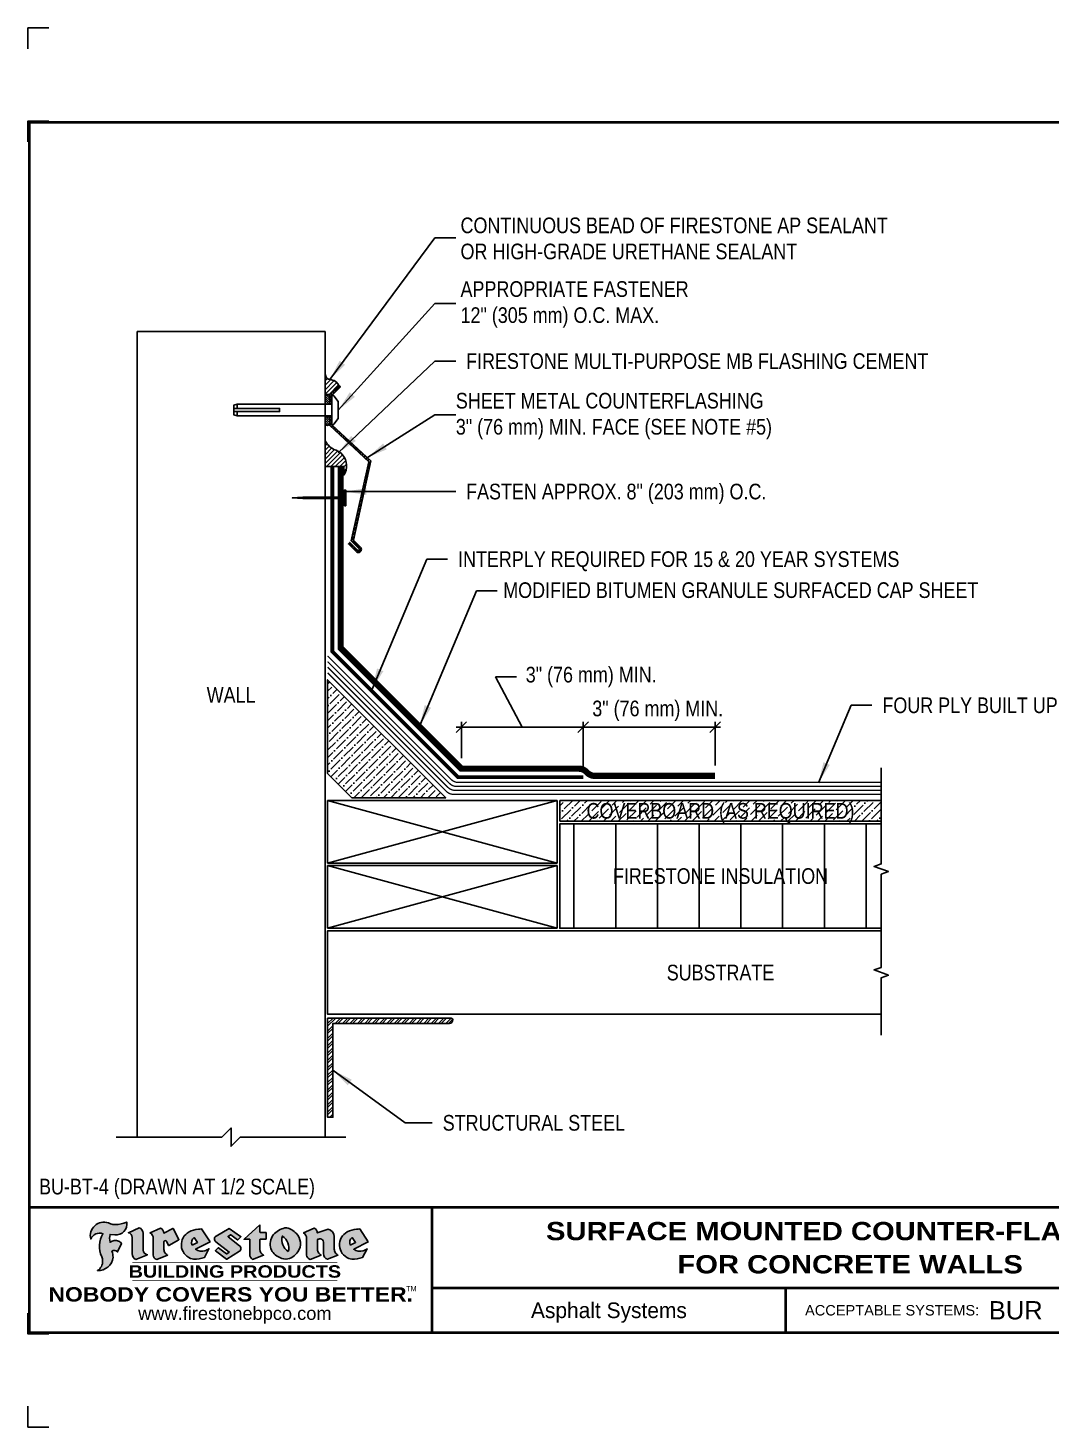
# Model space of a CAD drawing. Header units: inches. Extents: x -697.7 to -677.6, y -77.9 to -61.2.
# Drawn here: x -697.65 to -685.4, y -77.95 to -61.19 of the extents above; entities that cross this region are included whole.
import ezdxf
from ezdxf.enums import TextEntityAlignment as Align

# ---------------------------------------------------------------- set-up
doc = ezdxf.new("R2010")
doc.units = ezdxf.units.IN
doc.header["$MEASUREMENT"] = 0
doc.layers.get('0').update_dxf_attribs({"linetype": 'CONTINUOUS'})
doc.layers.get('DEFPOINTS').update_dxf_attribs({"linetype": 'CONTINUOUS'})
for name, color, linetype in [('FSBP-ACCESSORY-FIRESTONE', 7, 'CONTINUOUS'), ('FSBP-ACCESSORY-OTHER', 7, 'CONTINUOUS'), ('FSBP-ANNO-LABEL', 7, 'CONTINUOUS'), ('FSBP-COVERBOARD_CANT', 46, 'CONTINUOUS'), ('FSBP-INSULATION', 7, 'CONTINUOUS'), ('FSBP-MEMBRANE', 7, 'CONTINUOUS'), ('FSBP-SEALANTS', 1, 'CONTINUOUS'), ('FSBP-SUBSTRATE-GENERIC', 9, 'CONTINUOUS'), ('FSBP-TTLB', 7, 'CONTINUOUS'), ('FSBP-TTLB-BORDER', 7, 'CONTINUOUS'), ('FSBP-TTLB-TEXT', 7, 'CONTINUOUS'), ('FSBP-WALL-CURB', 9, 'CONTINUOUS'), ('FSBP-WOOD', 7, 'CONTINUOUS')]:
    doc.layers.add(name, color=color, linetype=linetype)
doc.styles.add('ARIAL', font='arial.ttf')
doc.styles.add('ARIAL_BOLD', font='')
doc.styles.add('ARIAL_NAR', font='ARIALN.TTF')
doc.styles.add('BANKGOTHIC', font='bgothm.ttf')
doc.styles.get('ARIAL_BOLD').set_extended_font_data('Arial Black')
doc.dimstyles.new('FSBP-DIM', dxfattribs={"dimtxt": 0.1875, "dimasz": 0.125, "dimexe": 0.0625, "dimexo": 0.125, "dimgap": 0.125, "dimtad": 0, "dimdec": 0, "dimzin": 1, "dimdsep": 46, "dimlunit": 4, "dimtxsty": 'ARIAL_NAR', "dimblk": 'OBLIQUE', "dimcen": 0.09375, "dimdle": 0.0625, "dimclrd": 256, "dimclre": 256, "dimclrt": 256, "dimadec": 0, "dimazin": 0, "dimtfac": 1, "dimtdec": 0, "dimtmove": 1, "dimatfit": 3, "dimfxl": 0, "dimtolj": 1, "dimtzin": 0, "dimlwd": -1, "dimlwe": -1, "dimarcsym": 0})
doc.dimstyles.new('FSBP-LEADER', dxfattribs={"dimtxt": 0.1875, "dimasz": 0.25, "dimexe": 0.0625, "dimexo": 0.125, "dimgap": 0.125, "dimtad": 0, "dimtih": 1, "dimtoh": 1, "dimdec": 4, "dimzin": 0, "dimdsep": 46, "dimlunit": 4, "dimtxsty": 'ARIAL_NAR', "dimcen": 0.09375, "dimclrd": 256, "dimclre": 256, "dimclrt": 256, "dimadec": 0, "dimazin": 0, "dimtfac": 1, "dimtdec": 4, "dimtofl": 0, "dimtmove": 0, "dimatfit": 3, "dimfxl": 0, "dimtolj": 1, "dimtzin": 0, "dimlwd": -1, "dimlwe": -1, "dimarcsym": 0})
pattern_1 = [(45, (-726.5178603907489, 26.92710630815978), (0.03314563036811942, 0.1215339780164378), [0.15625, -0.03125, 0, -0.03125])]

# ---------------------------------------------------------------- blocks, each defined once
blk = doc.blocks.new('FSBP_MASONRY_FASTENER_01')
at = {"layer": 'FSBP-ACCESSORY-FIRESTONE', "linetype": 'Continuous', "ltscale": 1.75}
blk.add_lwpolyline([(0, 0.28125), (0, -0.28125), (0.01562499999994316, -0.28125, 0.2360679774997382), (0.04062499999997726, -0.2687500000000682), (0.1187499999999773, -0.1645833333333258, 0.1622776601684073), (0.125, -0.1458333333333712), (0.125, 0.1458333333333712, 0.162277660168398), (0.1187499999999773, 0.1645833333333258), (0.04062499999997726, 0.2687500000000682, 0.2360679774997484), (0.015625, 0.28125)], format="xyb", close=True, dxfattribs=at)
for points in [[(-1.812500000000057, -0.03125), (-1.812500000000057, -0.109375), (-1.875000000000057, -0.09375), (-1.875000000000057, 0.09375), (-1.812500000000057, 0.109375), (-1.8125, 0.03125)], [(-1.875000000000057, 0.03125), (-1.000000000000057, 0.03125), (-1.000000000000057, -0.03125), (-1.875000000000057, -0.03125)], [(-5.684341886080801e-14, 0.109375), (-1.812500000000057, 0.109375)], [(-1.812500000000057, -0.109375), (0, -0.109375)]]:
    blk.add_lwpolyline(points, dxfattribs=at)
blk = doc.blocks.new('_OBLIQUE')
at = {"color": 0, "linetype": 'ByBlock'}
blk.add_line((-0.5, -0.5), (0.5, 0.5), dxfattribs=at)
blk = doc.blocks.new('*D9')
at = {"layer": 'DEFPOINTS', "color": 0, "transparency": 16777216}
for p in [(-692.4601705429192, -69.56396577725812), (-692.4601705429192, -70.06192293262498), (-691.001850782633, -70.16254793262496)]:
    blk.add_point(p, dxfattribs=at)
at = {"layer": 'FSBP-ANNO-LABEL', "transparency": 16777216}
for p, q in [((-691.731010662776, -69.56396577725812), (-692.051435464844, -68.96328272502615)), ((-692.051435464844, -68.96328272502615), (-691.801435464844, -68.96328272502615)), ((-692.4601705429192, -69.93692293262498), (-692.4601705429192, -69.50146577725812)), ((-691.001850782633, -70.03754793262496), (-691.001850782633, -69.50146577725812)), ((-690.939350782633, -69.56396577725812), (-692.5226705429192, -69.56396577725812))]:
    blk.add_line(p, q, dxfattribs=at)
at = {"layer": 'FSBP-ANNO-LABEL', "transparency": 16777216, "xscale": 0.125, "yscale": 0.125, "zscale": 0.125, "rotation": 180}
blk.add_blockref('_OBLIQUE', (-692.4601705429192, -69.56396577725812), dxfattribs=at)
at = {"layer": 'FSBP-ANNO-LABEL', "transparency": 16777216, "xscale": 0.125, "yscale": 0.125, "zscale": 0.125}
blk.add_blockref('_OBLIQUE', (-691.001850782633, -69.56396577725812), dxfattribs=at)
at = {"layer": 'FSBP-ANNO-LABEL', "transparency": 16777216, "insert": (-690.9059076681182, -68.96328272502615), "char_height": 0.1875, "attachment_point": 5, "style": 'ARIAL_NAR'}
blk.add_mtext('\\A1;3" (76 mm) MIN.', dxfattribs=at)
blk = doc.blocks.new('*D10')
at = {"layer": 'DEFPOINTS', "color": 0, "transparency": 16777216}
for p in [(-691.001850782633, -69.5639657772581), (-691.001850782633, -70.16254793262496), (-689.4211521895043, -70.14754793262492)]:
    blk.add_point(p, dxfattribs=at)
at = {"layer": 'FSBP-ANNO-LABEL', "transparency": 16777216}
for p, q in [((-691.001850782633, -70.03754793262496), (-691.001850782633, -69.5014657772581)), ((-689.4211521895043, -70.02254793262492), (-689.4211521895043, -69.5014657772581)), ((-689.3586521895043, -69.5639657772581), (-691.064350782633, -69.5639657772581))]:
    blk.add_line(p, q, dxfattribs=at)
at = {"layer": 'FSBP-ANNO-LABEL', "transparency": 16777216, "xscale": 0.125, "yscale": 0.125, "zscale": 0.125, "rotation": 180}
blk.add_blockref('_OBLIQUE', (-691.001850782633, -69.5639657772581), dxfattribs=at)
at = {"layer": 'FSBP-ANNO-LABEL', "transparency": 16777216, "xscale": 0.125, "yscale": 0.125, "zscale": 0.125}
blk.add_blockref('_OBLIQUE', (-689.4211521895043, -69.5639657772581), dxfattribs=at)
at = {"layer": 'FSBP-ANNO-LABEL', "transparency": 16777216, "insert": (-690.1088395575571, -69.36861730174132), "char_height": 0.1875, "attachment_point": 5, "style": 'ARIAL_NAR'}
blk.add_mtext('\\A1;3" (76 mm) MIN.', dxfattribs=at)
blk = doc.blocks.new('TTLB-ASPHALT_2')
at = {"layer": 'FSBP-TTLB-TEXT'}
h = blk.add_hatch(color=1, dxfattribs=at)
edge = h.paths.add_edge_path()
edge.add_arc((1.037309769669577, -0.1982514792917414), 0.1319107607348592, 264.0410451462083, 370.3106169565163)
edge.add_arc((1.027551646585692, 0.1214293576525733), 0.3273056962876313, 270.05058356628564, 295.2345939718749, ccw=False)
edge.add_arc((1.022801957313334, -0.06680179986896917), 0.1391656561713473, 249.3281275763708, 272.07491241499105, ccw=False)
edge.add_line((0.9736743133014443, -0.1970076156048322), (0.9474927838574558, -0.1852745150568467))
edge.add_arc((0.8939498971398336, -0.3394262635682139), 0.1631857907024014, 70.84590087378947, 194.3325259843294)
edge.add_arc((0.8444260109029358, -0.4259936440910934), 0.1179914261095164, 70.96950098066537, 156.9641407594445, ccw=False)
edge.add_arc((1.153141409296893, -0.4684497516079631), 0.3110405457095051, 150.3231137483155, 203.2084295854514)
edge.add_arc((0.7562495500623072, -0.6412608153900123), 0.1218587156617228, 0.8849157075230778, 24.346689398956016, ccw=False)
edge.add_arc((0.749378166569727, -0.6475258110744448), 0.1289731377238425, -58.36655102076497, 3.621678231135377, ccw=False)
edge.add_arc((0.825669902954445, -0.5792158350996317), 0.1783301886510284, 267.2205474105592, 354.1381621173544)
edge.add_arc((0.7903121048625223, -0.6011409294291923), 0.2127878929608672, 0.9996158580678507, 21.00503380861256)
edge.add_arc((1.018807122639402, -0.56666910481853), 0.05136395668415356, 40.82117713172647, 125.52727787225089, ccw=False)
edge.add_line((1.057676976260041, -0.5330924682126579), (1.102776947655911, -0.4308018311949979))
edge.add_arc((1.040858222524662, -0.4699705673995993), 0.07326744446031194, 32.31675181866508, 66.31481236597692)
edge.add_arc((1.03226251882532, -0.5063316993097828), 0.1102246948011836, 69.81791323323489, 125.2547347206764)
edge.add_arc((1.127708877207283, -0.3689593535312667), 0.1659710644737248, 164.1569669952049, 196.5811013160463, ccw=False)
edge.add_line((0.9680425188342383, -0.3236487780942525), (1.023615334387159, -0.3294494641845915))
h = blk.add_hatch(color=1, dxfattribs=at)
edge = h.paths.add_edge_path()
edge.add_line((1.275239419159561, -0.6223407783464836), (1.415345367376062, -0.5660418822574513))
edge.add_arc((1.421019305783972, -0.5090099247487956), 0.0573135041183652, 181.9717871001928, 264.318510004944, ccw=False)
edge.add_line((1.363739737527226, -0.5109819325197407), (1.363412352251203, -0.3102363679014104))
edge.add_arc((1.294263659668758, -0.3103491388304178), 0.06914878453844221, 0.0934405599630203, 72.42834396969674)
edge.add_line((1.315139561173908, -0.2444268274366834), (1.186839444240604, -0.3024209471341521))
edge.add_arc((1.175246268095293, -0.3585110609421065), 0.05727567197445601, -0.017399788185173293, 78.32206769135098, ccw=False)
edge.add_line((1.232521937428658, -0.3585284546236949), (1.232574268422297, -0.5551264966871372))
edge.add_arc((1.305699496415485, -0.5558575689677383), 0.07312888236350387, 179.4272023230188, 245.3845503102951)
h = blk.add_hatch(color=1, dxfattribs=at)
edge = h.paths.add_edge_path()
edge.add_line((1.792026821926584, -0.3839679064720372), (1.722158956877934, -0.2518542302253763))
edge.add_arc((1.720119655279632, -0.2529327078887889), 0.002306916790722187, 27.87197133375539, 117.3766794470633)
edge.add_line((1.719058846382097, -0.2508841597291962), (1.610638460368705, -0.3070279753467844))
edge.add_arc((1.547088841662969, -0.3061026658494512), 0.0635563547987944, 359.1658080110699, 425.8793658831468)
edge.add_line((1.573061729235633, -0.248095602948041), (1.446879247402876, -0.3051325108639844))
edge.add_arc((1.407812067100195, -0.3703571330466389), 0.07602957263902099, -3.441403975722608, 59.07992244285498, ccw=False)
edge.add_line((1.483704536400296, -0.3749210150789111), (1.483704536400296, -0.5723838140635849))
edge.add_arc((1.540537465180449, -0.568254406115102), 0.05698275005416079, 184.155735247854, 255.3066498366445)
edge.add_line((1.526084036778343, -0.6233736605654201), (1.657291340682093, -0.5706505145275003))
edge.add_arc((1.688298576827208, -0.5021390388424152), 0.07520153584805911, 207.5160880841865, 245.6492267231555, ccw=False)
edge.add_arc((1.721050197024908, -0.4914488168456472), 0.1093332836229126, 179.482336525514, 204.553790000109, ccw=False)
edge.add_line((1.611721375809452, -0.4904610114968477), (1.611721375809452, -0.4126404716789125))
edge.add_arc((1.628589765097189, -0.4141592990360579), 0.01693662875850585, 28.356188110615108, 174.8549701683544, ccw=False)
edge.add_arc((1.627340435522399, -0.4197189881350596), 0.02111886817707388, 22.216893572431275, 40.10213956426179, ccw=False)
edge.add_line((1.646891420738257, -0.411733653441388), (1.666638796144639, -0.4549750258192375))
edge.add_arc((1.668737246926753, -0.4540167099035557), 0.002306916790697936, 204.5451281843233, 299.6323508186978)
edge.add_line((1.669877862091766, -0.4560219186519134), (1.791128135493295, -0.387051592883779))
edge.add_line((1.791128135493295, -0.387051592883779), (1.792026821926584, -0.3839679064720372))
h = blk.add_hatch(color=1, dxfattribs=at)
h.paths.add_polyline_path([(2.063388732080512, -0.2583237030619046, 0.02524281661523788), (2.025024361750752, -0.261053212930932, 0.1213611957758757), (1.901773912052249, -0.3008158885520515, 0.6151668103976068), (1.93274136141747, -0.6099060679592014, 0.05306812109568645), (1.967936229862175, -0.6178657456005112, 0.1150932231766138), (2.099126721549737, -0.599493378988285), (2.151195569562105, -0.4944891916583458, -0.08755405562188731), (2.104230609512001, -0.5187113292177514, -0.265591761123442), (1.992692314386659, -0.5010701623317004), (2.165347897647223, -0.4141184325909251, 0.4518949533370738), (2.166222728871162, -0.4107679608846411)])
h.paths.add_polyline_path([(2.014217313945437, -0.4188965037300818), (1.951113654018855, -0.4515330109460649, -0.3720533890450154), (1.973177450672722, -0.3607130665457703)], flags=16)
h = blk.add_hatch(color=1, dxfattribs=at)
edge = h.paths.add_edge_path()
edge.add_arc((2.260407392426799, -0.3775796671689022), 0.04152450223224761, 123.20805433949599, 232.20272987796739, ccw=False)
edge.add_line((2.237665217914071, -0.3428366421988471), (2.393535971665983, -0.2540943745381128))
edge.add_arc((2.394677353533154, -0.2560991469722609), 0.002306916790746356, 55.64644466200838, 119.65426054522271, ccw=False)
edge.add_line((2.395979141996861, -0.2541946229175096), (2.531809646140459, -0.3470380726374174))
edge.add_arc((2.530468902927936, -0.348915377278999), 0.002306916790703907, -42.73110123830651, 54.4661353737244, ccw=False)
edge.add_line((2.532163440279987, -0.3504807552658633), (2.498457913851155, -0.3869673252714563))
edge.add_arc((2.496763376499132, -0.3854019472846062), 0.002306916790678807, 233.75270768964208, 317.2688987614738, ccw=False)
edge.add_line((2.495399362263356, -0.3872624123457342), (2.413849913492982, -0.3274738082119768))
edge.add_arc((2.412485899257177, -0.3293342732731475), 0.002306916790721621, 53.75270768969886, 124.4135619297156)
edge.add_line((2.41118211687575, -0.3274311136421204), (2.382933981293377, -0.3467828384681582))
edge.add_arc((2.384237763674776, -0.348685998099171), 0.002306916790689023, 124.4135619293328, 231.845902025516)
edge.add_line((2.382812599816248, -0.3505000469010326), (2.519899969301207, -0.4581994452042863))
edge.add_arc((2.494247019847677, -0.4908523236374549), 0.04152450223225621, -55.212258982950914, 51.84590202519439, ccw=False)
edge.add_line((2.517938320565804, -0.524955205567295), (2.364434947484597, -0.6179520922513859))
edge.add_arc((2.363239601923482, -0.6159790200102151), 0.002306916790730853, 233.2955624374469, 301.20872157040725, ccw=False)
edge.add_line((2.361860787187538, -0.6178285429225525), (2.231266621301074, -0.5204709167214503))
edge.add_arc((2.232647938930654, -0.5186232623475462), 0.002306916790695972, 135.5134179846239, 233.2179869197903, ccw=False)
edge.add_line((2.231002150870836, -0.5170067083764707), (2.262839375599356, -0.4845937328397838))
edge.add_arc((2.264485163659231, -0.4862102868108593), 0.002306916790746308, 53.035283999919216, 135.5134179856132, ccw=False)
edge.add_line((2.265872365996302, -0.4843670465239143), (2.361834678328762, -0.556587225780504))
edge.add_arc((2.363221880665748, -0.5547439854936442), 0.00230691679061932, 233.0352840003378, 302.2362632417148)
edge.add_line((2.36445241715569, -0.5566953042850855), (2.39428499383348, -0.5378823484768986))
edge.add_arc((2.393054457343538, -0.5359310296854005), 0.002306916790682351, 302.2362632409617, 412.2027298767904)
edge.add_line((2.394468296066179, -0.5341081404552028), (2.234958295420142, -0.4103916733127164))
h = blk.add_hatch(color=1, dxfattribs=at)
edge = h.paths.add_edge_path()
edge.add_line((2.763460561272041, -0.2072496393923586), (2.763460561272041, -0.2969520779963943))
edge.add_arc((2.765767478062685, -0.2969520779964085), 0.002306916790644209, 179.9999999996471, 270)
edge.add_line((2.765767478062685, -0.299258994787067), (2.835417693520355, -0.299258994787067))
edge.add_arc((2.835417693520355, -0.301565911577768), 0.002306916790701052, 0, 90, ccw=False)
edge.add_line((2.837724610311056, -0.301565911577768), (2.837724610311056, -0.3790761307454034))
edge.add_arc((2.835417693520355, -0.3790761307453892), 0.002306916790701052, 270, 359.99999999964706, ccw=False)
edge.add_line((2.835417693520355, -0.381383047536076), (2.765767478062685, -0.381383047536076))
edge.add_arc((2.765767478062685, -0.3836899643267344), 0.00230691679065842, 90, 180.0000000003529)
edge.add_line((2.763460561272041, -0.3836899643267486), (2.763460561272041, -0.5033995910642943))
edge.add_arc((2.836735953378934, -0.5071368822038664), 0.0733706374068053, 177.080252780878, 245.3249543133887)
edge.add_line((2.806105814540615, -0.5738080530967409), (2.674529557384915, -0.6226036013049736))
edge.add_arc((2.708610405062075, -0.5642984087918137), 0.06753517344606745, 177.0345319916318, 239.6926428024876, ccw=False)
edge.add_line((2.641165668230087, -0.5608045390097232), (2.641165668230087, -0.3836899643267486))
edge.add_arc((2.638858751439443, -0.3836899643267344), 0.002306916790644209, 359.9999999996471, 450)
edge.add_line((2.638858751439443, -0.381383047536076), (2.572857950769389, -0.381383047536076))
edge.add_line((2.572857950769389, -0.381383047536076), (2.763460561272041, -0.2072496393923586))
h = blk.add_hatch(color=1, dxfattribs=at)
edge = h.paths.add_edge_path(flags=16)
edge.add_arc((2.940363509127394, -0.4847985213681625), 0.1684614578629401, 344.555880404788, 417.0140046669555)
edge.add_arc((3.194458079644619, -0.3883534532477881), 0.1684614578629401, 164.5558804047879, 237.0140046669555)
edge = h.paths.add_edge_path()
edge.add_arc((3.069375116502187, -0.4399344555145035), 0.1828726885096594, 136.0914512150014, 191.2134189783261)
edge.add_arc((3.064939550433394, -0.4318234379590535), 0.1803148804748372, 194.0167254156713, 240.6663730831883)
edge.add_arc((3.098047041778983, -0.3845058757092659), 0.2378525180183744, 239.2975390661776, 264.2889872773172)
edge.add_arc((3.048844782126224, -0.4190232383793102), 0.2037606892471619, 277.198676483205, 326.5035729612736)
edge.add_arc((3.077739326803538, -0.4341046616465292), 0.1713748657917131, 325.3768876809927, 406.3828327799077)
edge.add_arc((3.011839488065931, -0.4896144380417979), 0.257194564584994, 44.28462553520023, 73.82901434867595)
edge.add_arc((3.117152499586979, -0.4983433120546863), 0.2579560664039143, 97.50292863483375, 134.1039137579002)
h = blk.add_hatch(color=1, dxfattribs=at)
edge = h.paths.add_edge_path()
edge.add_line((3.322690228557462, -0.5721896537377233), (3.322690228557462, -0.3749210150789111))
edge.add_arc((3.24679775925739, -0.370357133046582), 0.07602957263898975, 356.5585960242334, 419.0799224428146)
edge.add_line((3.285864939560099, -0.3051325108639844), (3.412047421392799, -0.248095602948041))
edge.add_arc((3.386074533820164, -0.3061026658495081), 0.06355635479883588, 0.39626228338761393, 65.87936588319121, ccw=False)
edge.add_line((3.449629368605429, -0.3056631084211006), (3.580526418688805, -0.2593848434574682))
edge.add_arc((3.555744121700968, -0.3530904070730401), 0.09692726601171289, 2.3669770076634222, 75.18615851992507, ccw=False)
edge.add_line((3.652588689330287, -0.3490873311063183), (3.652588689330287, -0.4883770011387014))
edge.add_arc((3.761877549389567, -0.4914934052704041), 0.109333283622916, 178.366636532353, 204.5537900000356)
edge.add_arc((3.729125929191724, -0.502183627267101), 0.07520153584796288, 207.516088084178, 245.2240541443142)
edge.add_line((3.697611150971852, -0.570463124538577), (3.572585913552643, -0.6207021253773917))
edge.add_arc((3.595347186007587, -0.5526356419907756), 0.07177131519199455, 180.332858711582, 251.5101856666636, ccw=False)
edge.add_line((3.523577081955409, -0.5530525936986805), (3.523577081955409, -0.4153032515383757))
edge.add_arc((3.486319529276869, -0.4148773504126666), 0.03725998689429508, 359.3450650296196, 449.0500281940881)
edge.add_arc((3.482769874121715, -0.441962209903366), 0.06447454900600989, 86.29402372314146, 119.8211331593849)
edge.add_line((3.450707067966732, -0.3860252459975868), (3.450707067966732, -0.4904610114968477))
edge.add_arc((3.560035889182245, -0.4914488168456614), 0.1093332836229698, 179.4823365255068, 204.5537900001034)
edge.add_arc((3.527284268984403, -0.5021390388425004), 0.07520153584796288, 207.516088084178, 245.6492267231484)
edge.add_line((3.496277032839316, -0.5706505145275003), (3.365069728935509, -0.6233736605654201))
edge.add_arc((3.379502486061938, -0.5682868177318312), 0.05694615642554811, 183.9298782390082, 255.3184963253429, ccw=False)
h = blk.add_hatch(color=1, dxfattribs=at)
h.paths.add_polyline_path([(3.957695472291277, -0.2583237030619046, 0.02524281661523822), (3.919331101961575, -0.261053212930932, 0.1085638477195505), (3.807890832595604, -0.2939221658134556, 0.6425897848490651), (3.827048101628293, -0.6099060679592014, 0.05306812109569052), (3.862242970072884, -0.6178657456005112, 0.1150932231766133), (3.993433461760503, -0.599493378988285), (4.045502309772871, -0.4944891916583458, -0.08755405562189084), (3.998537349722767, -0.5187113292177514, -0.2655917611234366), (3.886999054597368, -0.5010701623317004), (4.059654637857989, -0.4141184325909251, 0.4518949533370731), (4.060529469081928, -0.4107679608846411)])
h.paths.add_polyline_path([(3.90852405415626, -0.4188965037300818), (3.845420394229677, -0.4515330109460649, -0.3720533890450147), (3.867484190883488, -0.3607130665457703)], flags=16)
at = {"layer": 'DEFPOINTS', "linetype": 'Continuous', "ltscale": 1.75}
for points in [[(-0.015625, 13.88083333333331), (-0.015625, 14.13083333333331), (0.234375, 14.13083333333331)], [(-0.015625, -2.380833333333342), (-0.015625, -2.630833333333342), (0.234375, -2.630833333333342)]]:
    blk.add_lwpolyline(points, dxfattribs=at)
at = {"layer": 'DEFPOINTS', "color": 1}
for points in [[(0.234375, 13.01562499999999), (-0.015625, 13.01562499999999), (-0.015625, 12.76562499999999)], [(0.234375, -1.515625000000014), (-0.015625, -1.515625000000014), (-0.015625, -1.265625000000014)]]:
    blk.add_lwpolyline(points, dxfattribs=at)
at = {"layer": 'FSBP-TTLB', "const_width": 0.03125}
for points in [[(0, -1.4210854715202e-14), (0, -1.500000000000014), (20, -1.500000000000014), (20, -1.4210854715202e-14), (0, -1.4210854715202e-14)], [(4.825208527206769, -1.4210854715202e-14), (4.825208527206769, -0.9643749050531341)], [(4.825208527206769, -0.9643749050531341), (4.825208527206769, -1.500000000000014)], [(4.825208527206769, -0.9643749050531341), (14.84028770518938, -0.9643749050531341)]]:
    blk.add_lwpolyline(points, dxfattribs=at)
at = {"layer": 'FSBP-TTLB-BORDER', "const_width": 0.03125}
blk.add_lwpolyline([(20, -1.4210854715202e-14), (20, 12.99999999999999), (0, 12.99999999999999), (0, -1.4210854715202e-14)], dxfattribs=at)
at = {"layer": 'FSBP-TTLB-TEXT', "color": 1}
blk.add_line((0.7358432058323388, -0.3798227541456072), (0.7358432058323388, -0.3798227541456072), dxfattribs=at)
for points in [[(1.023615323725323, -0.3294494630717111, 0.5000510906601082), (1.167090420776901, -0.174641494204792, -0.1103304102359608), (1.027840608309816, -0.2058762110801524, -0.09957876667165425), (0.9736743133014443, -0.1970076156048322), (0.9474927838574558, -0.1852745150568467, 0.5978159689075124), (0.7358432058323388, -0.3798227541456072, -0.3938834584182213), (0.8828996422548698, -0.3144510229727189, 0.2349406564350952), (0.86727108227484, -0.5910237178633224, -0.1027304183841549), (0.8780937320133262, -0.6393788197974288, -0.2772692352614086), (0.8170223912655956, -0.7573362346217039, 0.3985429150902959), (1.003067614090241, -0.5974286950643659, 0.0875124847930418), (0.9889600163401155, -0.5248671157293643, -0.3874031597924062), (1.057676976260041, -0.5330924682126579), (1.102776947655911, -0.4308018311949979, 0.1494423498871741), (1.07029056398062, -0.4028746979726066, 0.2467195073738216), (0.9686394281704906, -0.4163228904101004, -0.1424285161541127), (0.9680425188342383, -0.3236487780942525), (1.023615334387159, -0.3294494641845915)], [(2.166222728871162, -0.4107679608846411), (2.063388732080512, -0.2583237030619046, 0.02524281661523788), (2.025024361750752, -0.261053212930932, 0.1085638477195265), (1.913584092384895, -0.2939221658134556, 0.6425897848491228), (1.93274136141747, -0.6099060679592014, 0.05306812109568648), (1.967936229862175, -0.6178657456005112, 0.1150932231766137), (2.099126721549737, -0.599493378988285), (2.151195569562105, -0.4944891916583458, -0.0875540556218873), (2.104230609512001, -0.5187113292177514, -0.2655917611234418), (1.992692314386659, -0.5010701623317004), (2.165347897647223, -0.4141184325909251)], [(2.763460561272041, -0.2072496393923586), (2.763460561272041, -0.2969520779963943, 0.4142135623730958), (2.765767478062685, -0.299258994787067), (2.835417693520355, -0.299258994787067, -0.414213562373095), (2.837724610311056, -0.301565911577768), (2.837724610311056, -0.3790761307454034, -0.4142135623730938), (2.835417693520355, -0.381383047536076), (2.765767478062685, -0.381383047536076, 0.4142135623730958), (2.763460561272041, -0.3836899643267486), (2.763460561272041, -0.5033995910642943, 0.3068985753588853), (2.806105814540615, -0.5738080530967409), (2.674529557384915, -0.6226036013049736, -0.2804194150632976), (2.641165668230087, -0.5608045390097232), (2.641165668230087, -0.3836899643267486, 0.414213562373095), (2.638858751439443, -0.381383047536076), (2.572857950769389, -0.381383047536076), (2.763460561272041, -0.2072496393923586)], [(4.060529469081928, -0.4107679608846411), (3.957695472291277, -0.2583237030619046, 0.02524281661523788), (3.919331101961575, -0.261053212930932, 0.1085638477195265), (3.807890832595604, -0.2939221658134556, 0.6425897848491228), (3.827048101628293, -0.6099060679592014, 0.05306812109568648), (3.862242970072884, -0.6178657456005112, 0.1150932231766137), (3.993433461760503, -0.599493378988285), (4.045502309772871, -0.4944891916583458, -0.0875540556218873), (3.998537349722767, -0.5187113292177514, -0.2655917611234418), (3.886999054597368, -0.5010701623317004), (4.059654637857989, -0.4141184325909251)], [(4.059654637857989, -0.4141184325909251, 0.4518949533370731), (4.060529469081928, -0.4107679608846411, 0.4518949533370731)]]:
    blk.add_lwpolyline(points, format="xyb", dxfattribs=at)
for points in [[(1.275239419159561, -0.6223407783464836), (1.415345367376062, -0.5660418822574513, -0.3756100036733062), (1.363739737527226, -0.5109819325197407), (1.363412352251203, -0.3102363679014104, 0.3265360292958048), (1.315139561173908, -0.2444268274366834), (1.186839444240604, -0.3024209471341521, -0.3557863980845349), (1.232521937428658, -0.3585284546236949), (1.232574268422297, -0.5551264966871372, 0.2960110723418457)], [(1.792026821926584, -0.3839679064720372), (1.722158956877934, -0.2518542302253763, 0.4116839150163434), (1.719058846382097, -0.2508841597291962), (1.610638460368705, -0.3070279753467844, 0.2996033003794034), (1.573061729235633, -0.248095602948041), (1.446879247402876, -0.3051325108639844, -0.2797757560995365), (1.483704536400296, -0.3749210150789111), (1.483704536400296, -0.5723838140635849, 0.320828638474519), (1.526084036778343, -0.6233736605654201), (1.657291340682093, -0.5706505145275003, -0.1679398621276611), (1.621603752698661, -0.5368819723450713, -0.1098333365370753), (1.611721375809452, -0.4904610114968477), (1.611721375809452, -0.4126404716789125, -0.743334502655012), (1.64349420176768, -0.406115222877844, -0.07819791644735608), (1.646891420738257, -0.411733653441388), (1.666638796144639, -0.4549750258192375, 0.4404648714563479), (1.669877862091766, -0.4560219186519134), (1.791128135493295, -0.387051592883779)], [(2.234958295420142, -0.4103916733127164, -0.5150044486718882), (2.237665217914071, -0.3428366421988471), (2.393535971665983, -0.2540943745381128, -0.2867822934100265), (2.395979141996861, -0.2541946229175096), (2.531809646140459, -0.3470380726374174, -0.4515027974650387), (2.532163440279987, -0.3504807552658633), (2.498457913851155, -0.3869673252714563, -0.3814439164929681), (2.495399362263356, -0.3872624123457342), (2.413849913492982, -0.3274738082119768, 0.3184718635035665), (2.41118211687575, -0.3274311136421204), (2.382933981293377, -0.3467828384681582, 0.5064094529656681), (2.382812599816248, -0.3505000469010326), (2.519899969301207, -0.4581994452042863, -0.5043597839115849), (2.517938320565804, -0.524955205567295), (2.364434947484597, -0.6179520922513859, -0.3053163970316367), (2.361860787187538, -0.6178285429225525), (2.231266621301074, -0.5204709167214503, -0.4541703869768119), (2.231002150870836, -0.5170067083764707), (2.262839375599356, -0.4845937328397838, -0.3762644290664977), (2.265872365996302, -0.4843670465239143), (2.361834678328762, -0.556587225780504, 0.3114700032088108), (2.36445241715569, -0.5566953042850855), (2.39428499383348, -0.5378823484768986, 0.520381097387146), (2.394468296066179, -0.5341081404552028)], [(2.937624918725987, -0.3131105398334171, 0.2452625673097023), (2.889993533867141, -0.4754966266250449, 0.2064059665179019), (2.976604338974084, -0.5890186876872008, 0.1094800500670344), (3.074378098474654, -0.6211778035979307, 0.2185147641853038), (3.218764944843201, -0.5314757029352961, 0.3689489483072479), (3.195959963110113, -0.3100352223135587, 0.1296305888694145), (3.0834694040758, -0.2425958169127682, 0.1610736375384317)], [(3.322690228557462, -0.5721896537377233), (3.322690228557462, -0.3749210150789111, 0.2797757560995341), (3.285864939560099, -0.3051325108639844), (3.412047421392799, -0.248095602948041, -0.2937618496109166), (3.449629368605429, -0.3056631084211006), (3.580526418688805, -0.2593848434574682, -0.3288760160581939), (3.652588689330287, -0.3490873311063183), (3.652588689330287, -0.4883770011387014, 0.114762897203527), (3.662431105063263, -0.5369265607697002, 0.166032965990522), (3.697611150971852, -0.570463124538577), (3.572585913552643, -0.6207021253773917, -0.3209557512194564), (3.523577081955409, -0.5530525936986805), (3.523577081955409, -0.4153032515383757, 0.4127061514896111), (3.48693727661589, -0.3776224848030836, 0.1473421876160361), (3.450707067966732, -0.3860252459975868), (3.450707067966732, -0.4904610114968477, 0.1098333365370753), (3.460589444855941, -0.5368819723450997, 0.1679398621276611), (3.496277032839316, -0.5706505145275003), (3.365069728935509, -0.6233736605654201, -0.3219729545308964), (3.322690228557462, -0.5721896537377233, 29.1476284739)], [(1.951113654018855, -0.4515330109460649), (2.014217313945437, -0.4188965037300818), (1.973177450672722, -0.3607130665457703, 0.3720533890450154)], [(3.10274193015772, -0.5296595419651737, 0.3271311138286319), (3.032079658614293, -0.3434924326507769, 0.3271311138286322)], [(3.845420394229677, -0.4515330109460649), (3.90852405415626, -0.4188965037300818), (3.867484190883488, -0.3607130665457703, 0.3720533890450154)]]:
    blk.add_lwpolyline(points, format="xyb", close=True, dxfattribs=at)
at = {"layer": 'FSBP-TTLB-TEXT'}
for points, const_width in [([(1.233926579809207, -0.6584455781731577), (3.691229482685259, -0.658445578173172)], 0.0078125), ([(1.233926579809207, -0.8761560960496126), (3.691229482685259, -0.8761560960495984)], 0.0078125), ([(9.061522829276782, -0.9643749050531341), (9.061522829276782, -1.500000000000014)], 0.03125)]:
    blk.add_lwpolyline(points, dxfattribs=dict(at, const_width=const_width))
at = {"layer": 'FSBP-TTLB-TEXT', "color": 1}
for centre, start, end in [((1.789987520328282, -0.3850463841354497), 299.6323508193319, 27.87197133380463), ((2.164310260790558, -0.4120580503853972), 296.7304547840455, 34.00233684987471)]:
    blk.add_arc(centre, 0.00230691679068068, start, end, dxfattribs=at)
at = {"layer": 'FSBP-TTLB-TEXT', "lineweight": 18, "style": 'ARIAL_BOLD'}
blk.add_text('BUILDING PRODUCTS', height=0.1484375, dxfattribs=at).set_placement((2.462578031247233, -0.7673008371113781), align=Align.MIDDLE_CENTER)
at = {"layer": 'FSBP-TTLB-TEXT', "color": 1}
for s, height, style, p in [('NOBODY COVERS YOU BETTER.', 0.171875, 'ARIAL_BOLD', (2.412604263603384, -1.041650450587383)), ('TM', 0.0625, 'BANKGOTHIC', (4.576671173373001, -0.9725745042934335))]:
    blk.add_text(s, height=height, dxfattribs=dict(at, style=style)).set_placement(p, align=Align.MIDDLE_CENTER)
at = {"layer": 'FSBP-TTLB-TEXT'}
for s, height, style, p in [('Asphalt Systems', 0.1875, 'BANKGOTHIC', (6.943365678241776, -1.232187452526574)), ('www.firestonebpco.com', 0.15625, 'ARIAL', (2.462578031247233, -1.268657306740138))]:
    blk.add_text(s, height=height, dxfattribs=dict(at, style=style)).set_placement(p, align=Align.MIDDLE_CENTER)
at = {"layer": 'FSBP-TTLB-TEXT', "style": 'ARIAL'}
blk.add_text('ACCEPTABLE SYSTEMS:', height=0.125, dxfattribs=at).set_placement((9.292812815915624, -1.232187452526574), align=Align.MIDDLE_LEFT)
at = {"layer": 'FSBP-TTLB-TEXT'}
for tag, height, style, p in [('DETAIL_DESCP_LINE_1', 0.21875, 'ARIAL_BOLD', (9.832748116198076, -0.2831249841755294)), ('DETAIL_DESCP_LINE_2', 0.21875, 'ARIAL_BOLD', (9.832748116198076, -0.6812499208776046)), ('ISSUE_REV_DATE', 0.21875, 'ARIAL', (15.84069633627263, -0.7282559425942594)), ('DETAIL_NUMBER', 0.4375, 'ARIAL', (18.41941590748775, -0.8931630692489563))]:
    blk.add_attdef(tag, text='', height=height, dxfattribs=dict(at, style=style)).set_placement(p, align=Align.MIDDLE_CENTER)
at = {"layer": 'FSBP-TTLB-TEXT', "style": 'ARIAL'}
blk.add_attdef('ACCPT_SYSTEMS', text='', height=0.21875, dxfattribs=at).set_placement((11.49438170418193, -1.232187452526574), align=Align.MIDDLE_LEFT)
blk = doc.blocks.new('FSBP_HOT-DIPPED-NAIL')
at = {"layer": 'FSBP-ACCESSORY-OTHER'}
blk.add_lwpolyline([(0, 0.1875), (0, -0.1875), (-0.03125, -0.1875), (-0.03125000000005684, 0.1875)], close=True, dxfattribs=at)
blk.add_lwpolyline([(0, 0.015625), (1, 0.015625), (1.25, 0), (1, -0.015625), (0, -0.015625)], dxfattribs=at)

msp = doc.modelspace()

# ---------------------------------------------------------------- hatches: boundary and pattern name
at = {"layer": 'FSBP-ACCESSORY-OTHER'}
h = msp.add_hatch(dxfattribs=at)
h.set_pattern_fill('STEEL', color=256, scale=0.25, angle=90, style=0)
h.set_pattern_definition([(135, (-825.4465512271295, -68.48249120345272), (-0.02209708691207961, -0.02209708691207961), []), (135, (-825.4621762271295, -68.48249120345272), (-0.02209708691207961, -0.02209708691207961), [])])
h.paths.add_polyline_path([(-693.9098721549036, -65.48741103422307), (-693.9275498244333, -65.46973336469347), (-694.0380352589937, -65.57845721019453), (-694.0380352589937, -65.69623442425382), (-694.0130352589937, -65.69623442425382), (-694.0130352589936, -65.58881254925384)])
h = msp.add_hatch(dxfattribs=at)
h.set_pattern_fill('STEEL', color=256, scale=0.25, style=0)
h.set_pattern_definition([(45, (0, 0), (-0.02209708691207961, 0.02209708691207961), []), (45, (0, 0.015625), (-0.02209708691207961, 0.02209708691207961), [])])
h.paths.add_polyline_path([(-694.0130352589936, -65.94037504925384), (-694.0130352589936, -65.83295317425382), (-694.0380352589937, -65.8329531742538), (-694.0380352589937, -65.95073038831312), (-693.5712707307184, -66.3835823244603), (-693.7798720592815, -67.33298627048603), (-693.6868893388994, -67.42596899086803, -1), (-693.704567008429, -67.44364666039772), (-693.7973747734598, -67.35083889536702), (-693.8150524429892, -67.36851656489661), (-693.7222446779588, -67.46132432992741, 1), (-693.6692116693696, -67.4082913213384), (-693.7546971039302, -67.32280588677796), (-693.5460864660778, -66.37335451814845)])
h = msp.add_hatch(dxfattribs=at)
h.set_pattern_fill('STEEL', color=256, scale=0.5, style=0)
h.set_pattern_definition([(45, (-799.9048175746642, -75.39830470557251), (-0.04419417382415922, 0.04419417382415922), []), (45, (-799.9048175746642, -75.36705470557251), (-0.04419417382415922, 0.04419417382415922), [])])
h.paths.add_polyline_path([(-692.6047019256605, -73.11379793262503, 0.4142135623732637), (-692.5630352589939, -73.07213126595835, 0.4142135623731575), (-692.5838685923272, -73.05129793262503), (-694.0630352589939, -73.05129793262503), (-694.0630352589939, -74.23769345050036), (-694.0005352589939, -74.23769345050036), (-694.0005352589939, -73.113797932625)])
at = {"layer": 'FSBP-COVERBOARD_CANT'}
h = msp.add_hatch(dxfattribs=at)
h.set_pattern_fill('ANSI36', color=256, scale=0.5, style=0)
h.set_pattern_definition(pattern_1)
h.paths.add_polyline_path([(-694.063035258994, -68.99645937025181), (-694.0630352589939, -70.12145937025181), (-693.7738216966209, -70.41067293262492), (-692.6488216966209, -70.41067293262492)])
h = msp.add_hatch(dxfattribs=at)
h.set_pattern_fill('ANSI36', color=256, scale=0.5, style=0)
h.set_pattern_definition(pattern_1)
h.paths.add_polyline_path([(-687.431568856171, -70.44192293262492), (-691.2817852589939, -70.44192293262493), (-691.2817852589939, -70.69192293262492), (-687.431568856171, -70.69192293262492)])
h.paths.add_polyline_path([(-690.9037119313887, -70.77728488692233), (-687.8096421837762, -70.77728488692233), (-687.8096421837762, -70.4083600915608), (-690.9037119313887, -70.4083600915608)], flags=9)
at = {"layer": 'FSBP-INSULATION'}
h = msp.add_hatch(dxfattribs=at)
h.set_pattern_fill('LINE', color=256, scale=4, angle=90, style=0)
h.set_pattern_definition([(90, (-727.6128917707894, 26.21862517193406), (-0.5, 3.061515884555943e-17), [])])
h.paths.add_polyline_path([(-687.431568856171, -71.32687847112875), (-687.345710186813, -71.29562847112877), (-687.517427525529, -71.23312847112875), (-687.431568856171, -71.20187847112878), (-687.431568856171, -70.72317293262493), (-691.2817852589939, -70.72317293262492), (-691.281785258994, -71.97317293262499), (-687.431568856171, -71.97317293262492)])
h.paths.add_polyline_path([(-690.6940214470776, -71.49362612157447), (-688.0193326680871, -71.49362612157447), (-688.0193326680871, -71.2025918446304), (-690.6940214470776, -71.2025918446304)], flags=24)
at = {"layer": 'FSBP-SEALANTS'}
h = msp.add_hatch(dxfattribs=at)
h.set_pattern_fill('ANSI31', color=256, scale=0.3, style=0)
h.set_pattern_definition([(45, (-825.9842605403608, -59.9502492255364), (-0.02651650429449553, 0.02651650429449553), [])])
edge = h.paths.add_edge_path()
edge.add_spline(control_points=[(-693.9277000527657, -65.46958313636108), (-693.9439205849669, -65.44666528620431), (-693.9778002758032, -65.39879696300036), (-694.0885329550795, -65.40322231613717), (-694.0922543330955, -65.33150764038089), (-694.0941871358858, -65.29426059780675)], knot_values=[0, 0, 0, 0, 0.1615946008140695, 0.3375213000722931, 0.5276344193154163, 0.5276344193154163, 0.5276344193154163, 0.5276344193154163], degree=3, periodic=0)
edge.add_line((-694.0941871358858, -65.37445585262483), (-694.0941871358858, -65.57845721019447))
edge.add_line((-694.0941871358858, -65.57845721019447), (-694.0383357156583, -65.5784572101945))
edge.add_line((-694.0383357156583, -65.5784572101945), (-693.9277000527657, -65.46958313636111))
h = msp.add_hatch(dxfattribs=at)
h.set_pattern_fill('ANSI31', color=256, scale=0.15, angle=90, style=0)
h.set_pattern_definition([(135, (-825.9842605403608, -59.9502492255364), (-0.01325825214724777, -0.01325825214724776), [])])
h.paths.add_polyline_path([(-694.0380352589937, -65.60834379925379, 1), (-694.0942852589938, -65.60834379925382), (-694.0942852589938, -65.69623442425382), (-694.0380352589937, -65.69623442425382)])
h.paths.add_polyline_path([(-694.0380352589937, -65.83295317425382), (-694.0942852589938, -65.83295317425382), (-694.0942852589938, -65.92084379925382, 1), (-694.0380352589937, -65.92084379925382)])
h = msp.add_hatch(dxfattribs=at)
h.set_pattern_fill('ANSI31', color=256, scale=0.3, style=0)
h.set_pattern_definition([(45, (-727.6128917707894, 26.08159910956093), (-0.02651650429449553, 0.02651650429449553), [])])
h.paths.add_polyline_path([(-693.9905078089106, -66.23718727039686, -0.1464686920094051), (-694.0942852589938, -66.12938458896512), (-694.0942852589938, -66.44192293262495), (-693.8690276833338, -66.4419229326249), (-693.8690276833306, -66.54517884846112, 0.3307962400160019), (-693.8836320220372, -66.30216859613377, 0.1862380609413696)])

# ---------------------------------------------------------------- linework, layer by layer
at = {"layer": 'FSBP-ACCESSORY-OTHER', "linetype": 'Continuous'}
msp.add_lwpolyline([(-694.0380352589937, -65.69623442425382), (-694.0380352589937, -65.5784572101945), (-693.9275498244333, -65.46973336469344), (-693.9098721549036, -65.48741103422307), (-694.0130352589936, -65.58881254925382), (-694.0130352589936, -65.94037504925382), (-693.5460864660777, -66.37335451814843), (-693.7546971039301, -67.32280588677801), (-693.6692116693696, -67.4082913213384, -0.9999999999998154), (-693.7222446779588, -67.46132432992741), (-693.8150524429893, -67.36851656489662), (-693.7973747734598, -67.35083889536699), (-693.704567008429, -67.44364666039772, 0.9999999999999999), (-693.6868893388994, -67.42596899086803), (-693.7798720592814, -67.33298627048597), (-693.5712707307187, -66.38358232446032), (-694.0380352589937, -65.95073038831313), (-694.0380352589937, -65.83295317425382)], format="xyb", dxfattribs=at)
at = {"layer": 'FSBP-ACCESSORY-OTHER'}
msp.add_lwpolyline([(-692.6047019256605, -73.11379793262503), (-694.0005352589939, -73.113797932625), (-694.0005352589939, -74.23769345050036), (-694.0630352589939, -74.23769345050036), (-694.0630352589939, -73.05129793262503), (-692.5838685923272, -73.05129793262503, -0.414213562373095), (-692.5630352589939, -73.07213126595835, -0.414213562373095)], format="xyb", close=True, dxfattribs=at)
at = {"layer": 'FSBP-COVERBOARD_CANT'}
for p, q in [((-691.2817852589939, -70.44192293262492), (-691.2817852589939, -70.69192293262492)), ((-691.2817852589939, -70.44192293262492), (-687.431568856171, -70.44192293262492)), ((-691.2817852589939, -70.69192293262492), (-687.431568856171, -70.69192293262492))]:
    msp.add_line(p, q, dxfattribs=at)
msp.add_lwpolyline([(-694.0630352589939, -70.12145937025181), (-693.7738216966209, -70.41067293262492), (-692.6488216966209, -70.41067293262492), (-694.0630352589939, -68.99645937025181)], close=True, dxfattribs=at)
at = {"layer": 'FSBP-INSULATION', "linetype": 'Continuous'}
msp.add_lwpolyline([(-687.431568856171, -71.97317293262492), (-687.431568856171, -71.32687847112877), (-687.345710186813, -71.29562847112877), (-687.517427525529, -71.23312847112877), (-687.431568856171, -71.20187847112877), (-687.431568856171, -70.05129793262492)], dxfattribs=at)
at = {"layer": 'FSBP-INSULATION'}
msp.add_lwpolyline([(-687.431568856171, -70.72317293262492), (-691.2817852589939, -70.72317293262492), (-691.281785258994, -71.97317293262498), (-687.431568856171, -71.97317293262492)], dxfattribs=at)
at = {"layer": 'FSBP-MEMBRANE', "const_width": 0.045}
msp.add_lwpolyline([(-691.001850782633, -70.16254793262496), (-692.501850782633, -70.16254793262496), (-694.0071526833336, -68.6572460319242), (-694.0071526833337, -66.44192293262492)], dxfattribs=at)
at = {"layer": 'FSBP-MEMBRANE'}
for points, const_width in [([(-693.9065276833337, -66.44192293262492), (-693.9065276833337, -68.61556579221035), (-692.4601705429192, -70.06192293262498), (-691.0536274779296, -70.06192293262498, -0.198912367379658), (-690.9652391302812, -70.09853458497666), (-690.952837434985, -70.11093628027292, 0.1989123673797216), (-690.8644490873367, -70.14754793262465), (-689.4211521895043, -70.14754793262492)], 0.075), ([(-687.431568856171, -70.22715730762499), (-692.4953466601653, -70.22715730762499, -0.1989123673796564), (-692.5837350078136, -70.1905456552733), (-694.063035258994, -68.71124540409276)], 0.015625), ([(-687.431568856171, -70.27482657845832), (-692.5150919186527, -70.27482657845832, -0.1989123673796557), (-692.6034802663011, -70.23821492610664), (-694.063035258994, -68.77865993341365)], 0.015625), ([(-687.431568856171, -70.32151928679166), (-692.5344326717084, -70.32151928679166, -0.198912367379657), (-692.6228210193567, -70.28490763443997), (-694.063035258994, -68.84469339480268)], 0.015625), ([(-687.431568856171, -70.369188557625), (-692.5541779301959, -70.369188557625, -0.1989123673796563), (-692.6425662778443, -70.3325769052733), (-694.063035258994, -68.91210792412356)], 0.015625)]:
    msp.add_lwpolyline(points, format="xyb", dxfattribs=dict(at, const_width=const_width))
at = {"layer": 'FSBP-SEALANTS', "linetype": 'Continuous'}
msp.add_lwpolyline([(-693.9277000527657, -65.46958313636108), (-694.0383357156584, -65.5784572101945), (-694.0941871358858, -65.5784572101945), (-694.0941871358858, -65.29426059780675)], dxfattribs=at)
at = {"layer": 'FSBP-SEALANTS'}
for points in [[(-694.0380352589937, -65.69623442425382), (-694.0380352589937, -65.60834379925382, 0.9999999999999999), (-694.0942852589938, -65.60834379925382), (-694.0942852589938, -65.69623442425382)], [(-694.0942852589938, -65.83295317425382), (-694.0942852589938, -65.92084379925382, 1), (-694.0380352589937, -65.92084379925382), (-694.0380352589937, -65.83295317425382)]]:
    msp.add_lwpolyline(points, format="xyb", dxfattribs=at)
msp.add_lwpolyline([(-694.0942852589938, -66.12938458896512, 0.1464686920093745), (-693.9905078089106, -66.23718727039684, -0.1862380609414416), (-693.8836320220372, -66.30216859613378, -0.3307962400159771), (-693.8690276833306, -66.54517884846112), (-693.8690276833338, -66.44192293262492), (-694.0942852589938, -66.44192293262493)], format="xyb", close=True, dxfattribs=at)
at = {"layer": 'FSBP-SEALANTS', "linetype": 'Continuous'}
msp.add_spline([(-693.9277000527657, -65.46958313636108), (-693.984832371785, -65.41245081734169), (-694.0686702557158, -65.38582826870365), (-694.0941871358858, -65.29426059780675)], degree=3, dxfattribs=at)
at = {"layer": 'FSBP-SUBSTRATE-GENERIC'}
for points in [[(-687.431568856171, -72.00442293262503), (-694.0630352589939, -72.00442293262498), (-694.0630352589939, -73.00442293262503), (-687.431568856171, -73.00442293262498)], [(-687.431568856171, -73.25442293262498), (-687.431568856171, -72.56692293262498), (-687.345710186813, -72.53567293262498), (-687.5174275255289, -72.47317293262498), (-687.431568856171, -72.44192293262498), (-687.431568856171, -71.97317293262492)]]:
    msp.add_lwpolyline(points, dxfattribs=at)
at = {"layer": 'FSBP-WALL-CURB', "linetype": 'Continuous', "ltscale": 1.75}
for p, q in [((-694.0942852589939, -64.82539084521997), (-696.3442852589939, -64.82539084521997)), ((-696.3442852589939, -64.82539084521997), (-696.3442852589939, -74.47538123646993)), ((-694.0942852589938, -64.82539084521997), (-694.094285258994, -74.47538123646993))]:
    msp.add_line(p, q, dxfattribs=at)
msp.add_lwpolyline([(-693.8442852589939, -74.47538123646993), (-695.1099316623412, -74.47538123646993), (-695.2192852589939, -74.58473483312261), (-695.2192852589939, -74.36602763981725), (-695.3286388556467, -74.47538123646993), (-696.5942852589939, -74.47538123646993)], dxfattribs=at)
at = {"layer": 'FSBP-WOOD', "ltscale": 1.75}
for p, q in [((-691.3130352589939, -70.44192293262492), (-694.0630352589939, -70.44192293262492)), ((-694.0630352589939, -70.44192293262492), (-694.0630352589939, -71.19192293262492)), ((-694.0630352589939, -71.19192293262492), (-691.3130352589939, -70.44192293262492)), ((-691.3130352589939, -71.19192293262492), (-694.0630352589939, -70.44192293262492)), ((-691.3130352589939, -71.19192293262492), (-691.3130352589939, -70.44192293262492)), ((-694.0630352589939, -71.19192293262492), (-691.3130352589939, -71.19192293262492)), ((-691.3130352589939, -71.22317293262492), (-694.0630352589939, -71.22317293262498)), ((-694.0630352589939, -71.97317293262498), (-691.3130352589939, -71.22317293262492)), ((-691.3130352589939, -71.97317293262498), (-694.0630352589939, -71.22317293262498)), ((-694.0630352589939, -71.22317293262498), (-694.0630352589939, -71.97317293262498)), ((-691.3130352589939, -71.97317293262498), (-691.3130352589939, -71.22317293262492)), ((-694.0630352589939, -71.97317293262498), (-691.3130352589939, -71.97317293262498))]:
    msp.add_line(p, q, dxfattribs=at)

# ---------------------------------------------------------------- block references
ref = msp.add_blockref('TTLB-ASPHALT_2', (-697.6369736728427, -75.31840324835517))
ref.add_attrib('DETAIL_DESCP_LINE_1', 'SURFACE MOUNTED COUNTER-FLASHING', dxfattribs={"layer": 'FSBP-TTLB-TEXT', "height": 0.21875, "style": 'ARIAL_BOLD'}).set_placement((-687.8042255566446, -75.60152823253071), align=Align.MIDDLE_CENTER)
ref.add_attrib('DETAIL_DESCP_LINE_2', 'FOR CONCRETE WALLS', dxfattribs={"layer": 'FSBP-TTLB-TEXT', "height": 0.21875, "style": 'ARIAL_BOLD'}).set_placement((-687.8042255566446, -75.99965316923277), align=Align.MIDDLE_CENTER)
ref.add_attrib('ACCPT_SYSTEMS', 'BUR', dxfattribs={"layer": 'FSBP-TTLB-TEXT', "height": 0.21875, "style": 'ARIAL'}).set_placement((-686.1425919686608, -76.55059070088174), align=Align.MIDDLE_LEFT)
at = {"xscale": 0.5, "yscale": 0.5, "zscale": 0.5, "rotation": 180}
msp.add_blockref('FSBP_HOT-DIPPED-NAIL', (-693.8612151833338, -66.81692293262492), dxfattribs=at)
at = {"layer": 'FSBP-ACCESSORY-OTHER', "xscale": 0.625, "yscale": 0.625, "zscale": 0.625}
msp.add_blockref('FSBP_MASONRY_FASTENER_01', (-694.0130352589936, -65.76459379925382), dxfattribs=at)

# ---------------------------------------------------------------- texts
at = {"layer": 'DEFPOINTS', "style": 'ARIAL_NAR'}
msp.add_text('BU-BT-4 (DRAWN AT 1/2 SCALE)', height=0.1875, dxfattribs=at).set_placement((-697.5198163187682, -75.06840324835517), align=Align.MIDDLE_LEFT)
at = {"layer": 'FSBP-ANNO-LABEL', "style": 'ARIAL_NAR'}
for s, p in [('FIRESTONE MULTI-PURPOSE MB FLASHING CEMENT', (-692.4039935739149, -65.17858243278621)), ('FASTEN APPROX. 8" (203 mm) O.C.', (-692.403993573915, -66.74142505823235)), ('INTERPLY REQUIRED FOR 15 & 20 YEAR SYSTEMS', (-692.5008355798597, -67.55123760617437)), ('FOUR PLY BUILT UP ROOF', (-687.417267619632, -69.30216411089754)), ('STRUCTURAL STEEL', (-692.6842502660837, -74.30465751182348))]:
    msp.add_text(s, height=0.1875, dxfattribs=at).set_placement(p, align=Align.MIDDLE_LEFT)
for s, p in [('WALL', (-695.2192852589939, -69.17833528872163)), ('FIRESTONE INSULATION', (-689.3566770575824, -71.34817293262495)), ('SUBSTRATE', (-689.3566770575824, -72.50442293262492))]:
    msp.add_text(s, height=0.1875, dxfattribs=at).set_placement(p, align=Align.MIDDLE_CENTER)
at = {"layer": 'FSBP-ANNO-LABEL', "char_height": 0.1875, "attachment_point": 1, "style": 'ARIAL_NAR'}
for s, width, heights, insert in [('\\pt4.5;CONTINUOUS BEAD OF FIRESTONE AP SEALANT\\POR HIGH-GRADE URETHANE SEALANT{\\H1.0222x; }', 5.135002463586147, [0.5986417030131281], (-692.4712286229478, -63.45873339194338)), ('\\pt4.5;APPROPRIATE FASTENER\\P12" (305 mm) O.C. MAX.{\\H1.0222x; }', 5.135002463586147, [0.5986417030131281], (-692.4712286229478, -64.22149203743152)), ('SHEET METAL COUNTERFLASHING\\P3" (76 mm) MIN. FACE (SEE NOTE #5){\\H1.0222x; }', 3.838321805639339, [0], (-692.527392330545, -65.55920970779613)), ('\\pt4.5;MODIFIED BITUMEN GRANULE SURFACED CAP SHEET', 5.721206415582856, [0], (-691.9595898276302, -67.82898804384652))]:
    msp.add_mtext_dynamic_manual_height_columns(s, width=width, gutter_width=5, heights=heights, dxfattribs=dict(at, insert=insert))
at = {"layer": 'FSBP-COVERBOARD_CANT', "style": 'ARIAL_NAR'}
msp.add_text('COVERBOARD (AS REQUIRED)', height=0.1875, dxfattribs=at).set_placement((-689.3566770575824, -70.56692293262492), align=Align.MIDDLE_CENTER)

# ---------------------------------------------------------------- dimensions: what is measured, and where the dimension line sits
at = {"layer": 'FSBP-ANNO-LABEL'}
for base, p1, p2, picture, middle in [((-692.4601705429192, -69.56396577725812), (-691.001850782633, -70.16254793262496), (-692.4601705429192, -70.06192293262498), '*D9', (-691.676435464844, -68.96328272502615)), ((-691.001850782633, -69.5639657772581), (-689.4211521895043, -70.14754793262492), (-691.001850782633, -70.16254793262496), '*D10', (-690.1088395575571, -69.36861730174132))]:
    dim = msp.add_linear_dim(base=base, p1=p1, p2=p2, angle=180, text='3" (76 mm) MIN.', dimstyle='FSBP-DIM', dxfattribs=at)
    dim.commit()
    dim.dimension.update_dxf_attribs({"geometry": picture, "text_midpoint": middle, "dimtype": 160})

# ---------------------------------------------------------------- leaders
for points in [[(-694.0352530196959, -65.39917369816658), (-692.778993573915, -63.70040019709529), (-692.528993573915, -63.70040019709529)], [(-693.9349102589937, -65.76459379925379), (-692.778993573915, -64.49027007972006), (-692.528993573915, -64.49027007972006)], [(-693.9349102589936, -66.27823565451976), (-692.7789935739149, -65.17858243278621), (-692.5289935739149, -65.17858243278621)], [(-693.587333519952, -66.33510808138513), (-692.7789935739148, -65.82119411785521), (-692.5289935739148, -65.82119411785521)], [(-693.847767346851, -66.74142505823241), (-692.528993573915, -66.74142505823235)], [(-693.5299544405352, -69.1080223768906), (-692.8758355798597, -67.55123760617437), (-692.6258355798597, -67.55123760617437)], [(-692.9589785007306, -69.54641579522273), (-692.2806577654987, -67.93203123340257), (-692.0306577654987, -67.93203123340257)], [(-688.1823690909357, -70.23059480762504), (-687.792267619632, -69.30216411089754), (-687.542267619632, -69.30216411089754)], [(-694.0005352589939, -73.67574569156267), (-693.1333022667177, -74.30465751182345), (-692.8092502660837, -74.30465751182345)]]:
    msp.add_leader(points, dimstyle='FSBP-LEADER', dxfattribs=at)

doc.saveas('drawing.dxf')
